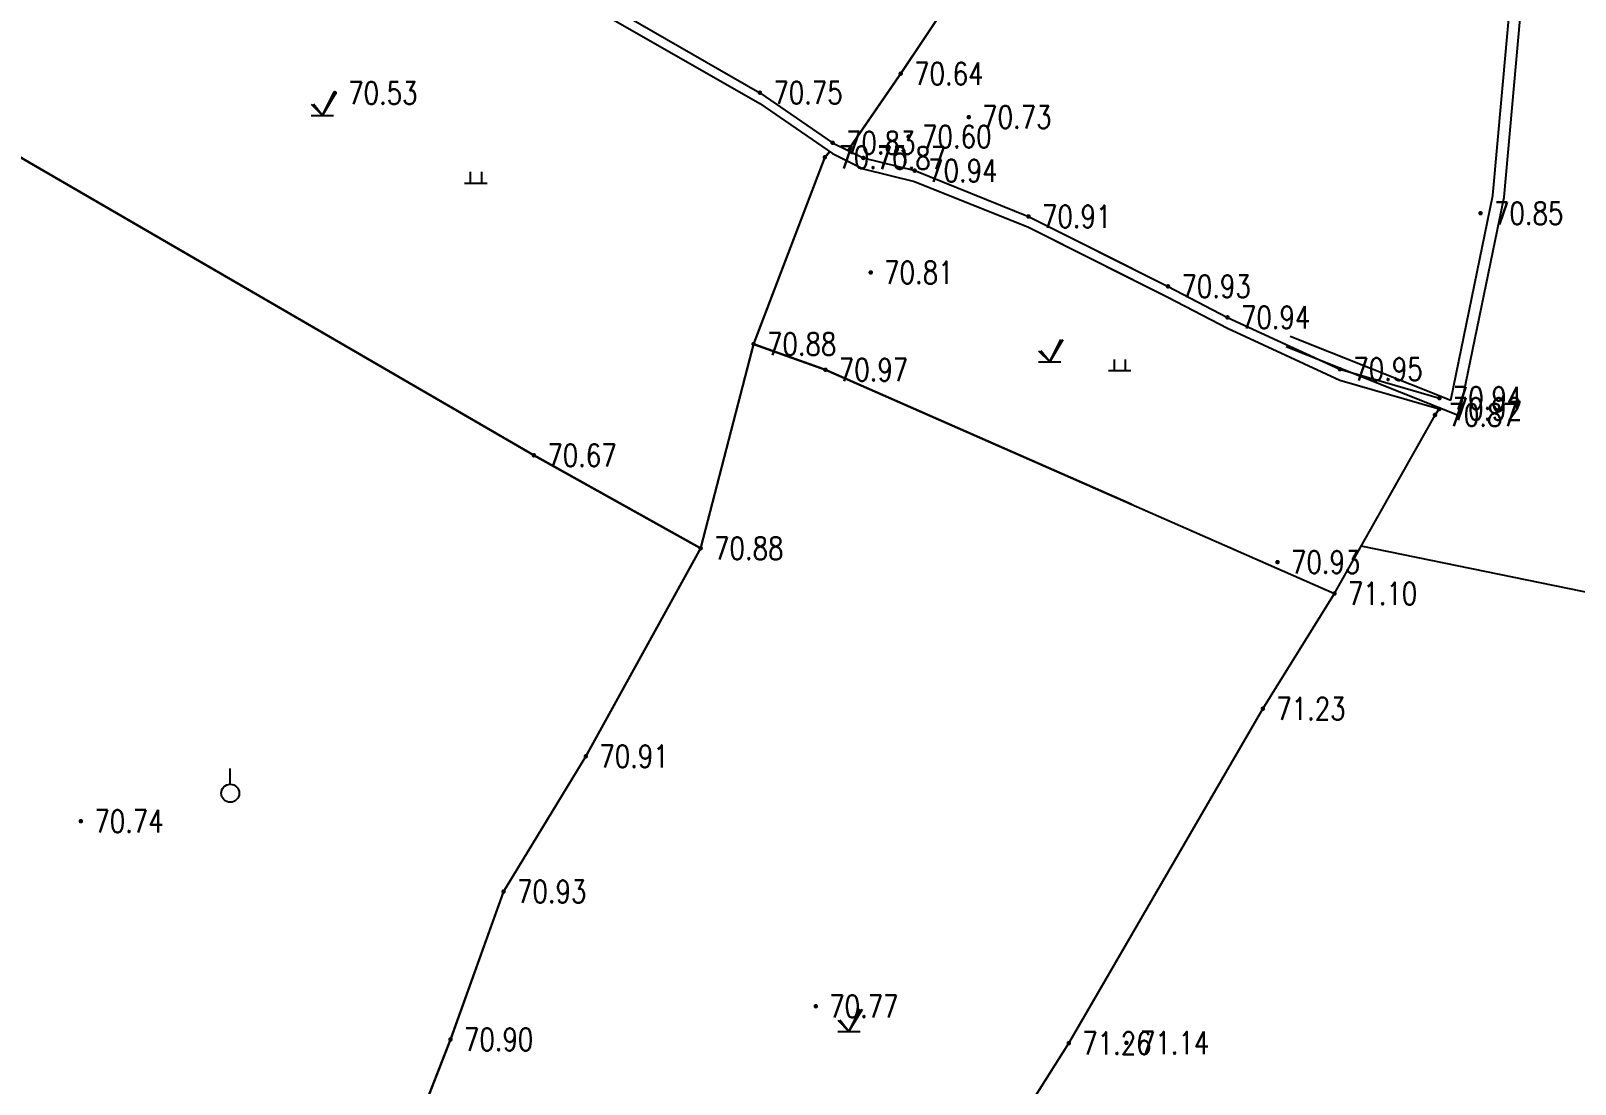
# Model space of a CAD drawing. Extents: x 10519 to 17598, y -625 to 2857.
# Drawn here: x 13966.5 to 14035.2, y 640.5 to 687.4 of the extents above; entities that cross this region are included whole.
import ezdxf
from ezdxf.enums import TextEntityAlignment as Align

# ---------------------------------------------------------------- set-up
doc = ezdxf.new("R2010")
doc.units = 0
doc.header["$MEASUREMENT"] = 0
doc.layers.get('0').update_dxf_attribs({"linetype": 'CONTINUOUS'})
for name, color, linetype in [('0000原地形', 252, 'CONTINUOUS'), ('ASSIST', 252, 'CONTINUOUS'), ('GCD', 224, 'CONTINUOUS')]:
    doc.layers.add(name, color=color, linetype=linetype)
doc.styles.add('HZ', font='txt8.shx', dxfattribs={"width": 0.8, "bigfont": 'hz.shx'})

# ---------------------------------------------------------------- blocks, each defined once
blk = doc.blocks.new('GC200')
at = {"linetype": 'Continuous', "const_width": 0.2, "flags": 128}
blk.add_lwpolyline([(-0.1, 0, 1), (0.1, 0, 1)], format="xyb", close=True, dxfattribs=at)
blk = doc.blocks.new('gc119')
for p, q in [((-1, 0), (1, 0)), ((-0.5, 1), (-0.5, 0)), ((0.5, 1), (0.5, 0))]:
    blk.add_line(p, q)
blk = doc.blocks.new('gc123')
for p, q in [((0, 0), (1.2, 2)), ((-1, 0), (1, 0)), ((0, 0), (-0.8, 1))]:
    blk.add_line(p, q)
blk = doc.blocks.new('gc125')
blk.add_line((0, 0.8), (0, 2.2))
blk.add_circle((0, 0), 0.8)

msp = doc.modelspace()

# ---------------------------------------------------------------- linework, layer by layer
at = {"layer": '0000原地形', "linetype": 'Continuous'}
for p, q in [((14016.452, 702.36, 70.715), (14005.164, 685.472, 70.715)), ((14016.452, 702.36, 70.715), (14005.164, 685.472, 70.715)), ((14031.526, 680.05, 70.86), (14032.488, 690.834, 70.86)), ((14032.022, 679.977, -28.295), (14032.984, 690.766, -28.295)), ((13991.766, 688.708, 69.082), (13998.898, 684.626, 69.082)), ((13991.766, 688.708, 69.082), (13998.898, 684.626, 69.082)), ((13991.762, 688.227, 70.922), (13998.894, 684.145, 70.922)), ((13991.762, 688.227, 70.922), (13998.894, 684.145, 70.922)), ((13988.838, 668.489, 70.877), (13957.797, 686.496, 70.877)), ((13988.838, 668.489, 70.877), (13957.797, 686.496, 70.877)), ((14005.164, 685.472, 70.715), (14002.817, 682.06, 70.715)), ((14005.164, 685.472, 70.715), (14002.817, 682.06, 70.715)), ((13998.898, 684.626, 69.082), (14002.134, 682.398, 69.082)), ((13998.898, 684.626, 69.082), (14002.134, 682.398, 69.082)), ((13998.894, 684.145, 70.922), (14002.13, 681.917, 70.922)), ((13998.894, 684.145, 70.922), (14002.13, 681.917, 70.922)), ((14002.006, 682.002, 70.922), (14001.79, 681.753, 70.922)), ((14002.006, 682.002, 70.922), (14001.79, 681.753, 70.922)), ((14002.13, 681.917, 70.922), (14003.496, 681.242, 70.922)), ((14002.13, 681.917, 70.922), (14003.496, 681.242, 70.922)), ((14002.134, 682.398, 69.082), (14003.5, 681.723, 69.082)), ((14002.134, 682.398, 69.082), (14003.5, 681.723, 69.082)), ((14001.79, 681.753, 70.922), (13998.616, 673.44, 70.922)), ((14001.79, 681.753, 70.922), (13998.616, 673.44, 70.922)), ((14003.496, 681.242, 70.922), (14005.785, 680.677, 70.922)), ((14003.496, 681.242, 70.922), (14005.785, 680.677, 70.922)), ((14003.5, 681.723, 69.082), (14005.789, 681.158, 69.082)), ((14003.5, 681.723, 69.082), (14005.789, 681.158, 69.082)), ((14005.789, 681.158, 69.082), (14010.853, 679.117, 69.082)), ((14005.789, 681.158, 69.082), (14010.853, 679.117, 69.082)), ((14005.785, 680.677, 70.922), (14010.849, 678.636, 70.922)), ((14005.785, 680.677, 70.922), (14010.849, 678.636, 70.922)), ((14029.646, 670.942, 70.86), (14031.526, 680.05, 70.86)), ((14030.015, 670.256, -28.295), (14032.022, 679.977, -28.295)), ((14010.853, 679.117, 69.082), (14017.062, 676.009, 69.082)), ((14010.853, 679.117, 69.082), (14017.062, 676.009, 69.082)), ((14010.849, 678.636, 70.922), (14017.058, 675.528, 70.922)), ((14010.849, 678.636, 70.922), (14017.058, 675.528, 70.922)), ((14017.062, 676.009, 69.082), (14019.71, 674.628, 69.082)), ((14017.062, 676.009, 69.082), (14019.71, 674.628, 69.082)), ((14017.058, 675.528, 70.922), (14019.706, 674.147, 70.922)), ((14017.058, 675.528, 70.922), (14019.706, 674.147, 70.922)), ((14019.71, 674.628, 69.082), (14024.711, 672.322, 69.082)), ((14019.71, 674.628, 69.082), (14024.711, 672.322, 69.082)), ((14019.706, 674.147, 70.922), (14024.707, 671.841, 70.922)), ((14019.706, 674.147, 70.922), (14024.707, 671.841, 70.922)), ((14022.504, 673.793, 70.86), (14029.646, 670.942, 70.86)), ((13998.616, 673.44, 70.877), (13996.26, 664.352, 70.877)), ((13998.616, 673.44, 70.877), (13996.26, 664.352, 70.877)), ((13998.616, 673.44, 70.922), (14001.813, 672.296, 70.922)), ((13998.616, 673.44, 70.922), (14001.813, 672.296, 70.922)), ((14022.319, 673.329, -28.295), (14030.015, 670.256, -28.295)), ((14001.813, 672.296, 70.922), (14024.471, 662.338, 70.922)), ((14001.813, 672.296, 70.922), (14024.471, 662.338, 70.922)), ((14024.711, 672.322, 69.082), (14029.141, 671.033, 69.082)), ((14024.711, 672.322, 69.082), (14029.141, 671.033, 69.082)), ((14024.707, 671.841, 70.922), (14029.137, 670.552, 70.922)), ((14024.707, 671.841, 70.922), (14029.137, 670.552, 70.922)), ((14024.471, 662.338), (14028.946, 670.283)), ((14024.471, 662.338), (14028.946, 670.283)), ((14028.946, 670.283), (14029.137, 670.552)), ((14028.946, 670.283), (14029.137, 670.552)), ((13996.26, 664.352, 70.877), (13988.838, 668.489, 70.877)), ((13996.26, 664.352, 70.877), (13988.838, 668.489, 70.877)), ((13996.26, 664.352, 70.877), (13991.152, 655.096, 70.877)), ((13996.26, 664.352, 70.877), (13991.152, 655.096, 70.877)), ((14040.954, 661.324, 71.167), (14025.654, 664.439, 71.167)), ((14021.281, 657.213), (14024.471, 662.338)), ((14021.281, 657.213), (14024.471, 662.338)), ((14024.471, 662.338), (14024.471, 662.338)), ((14024.471, 662.338), (14024.471, 662.338)), ((14012.645, 642.328), (14021.281, 657.213)), ((14012.645, 642.328), (14021.281, 657.213)), ((13991.152, 655.096, 70.877), (13987.49, 649.076, 70.877)), ((13991.152, 655.096, 70.877), (13987.49, 649.076, 70.877)), ((13987.49, 649.076, 70.877), (13985.126, 642.495, 70.877)), ((13987.49, 649.076, 70.877), (13985.126, 642.495, 70.877)), ((13985.126, 642.495, 70.877), (13981.713, 633.741, 70.877)), ((13985.126, 642.495, 70.877), (13981.713, 633.741, 70.877)), ((14011.173, 640.002), (14012.645, 642.328)), ((14011.173, 640.002), (14012.645, 642.328))]:
    msp.add_line(p, q, dxfattribs=at)
at = {"layer": '0000原地形'}
for p, q in [((13979.426, 683.611), (13979.926, 684.611)), ((13979.426, 683.611), (13979.926, 684.611)), ((13978.926, 684.111), (13979.426, 683.611)), ((13978.926, 684.111), (13979.426, 683.611)), ((13978.926, 683.611), (13979.926, 683.611)), ((13978.926, 683.611), (13979.926, 683.611)), ((13985.754, 680.599), (13986.754, 680.599)), ((13985.754, 680.599), (13986.754, 680.599)), ((13986.004, 681.099), (13986.004, 680.599)), ((13986.004, 681.099), (13986.004, 680.599)), ((13986.504, 681.099), (13986.504, 680.599)), ((13986.504, 681.099), (13986.504, 680.599)), ((14011.796, 672.643), (14012.296, 673.643)), ((14011.796, 672.643), (14012.296, 673.643)), ((14011.296, 673.143), (14011.796, 672.643)), ((14011.296, 673.143), (14011.796, 672.643)), ((14011.296, 672.643), (14012.296, 672.643)), ((14011.296, 672.643), (14012.296, 672.643)), ((14014.411, 672.26), (14015.411, 672.26)), ((14014.411, 672.26), (14015.411, 672.26)), ((14014.661, 672.76), (14014.661, 672.26)), ((14014.661, 672.76), (14014.661, 672.26)), ((14015.161, 672.76), (14015.161, 672.26)), ((14015.161, 672.76), (14015.161, 672.26)), ((13975.323, 653.85), (13975.323, 654.55)), ((13975.323, 653.85), (13975.323, 654.55)), ((14002.359, 643.346), (14002.859, 642.846)), ((14002.359, 643.346), (14002.859, 642.846)), ((14002.859, 642.846), (14003.359, 643.846)), ((14002.859, 642.846), (14003.359, 643.846)), ((14002.359, 642.846), (14003.359, 642.846)), ((14002.359, 642.846), (14003.359, 642.846))]:
    msp.add_line(p, q, dxfattribs=at)
msp.add_ellipse((13975.323, 653.45), major_axis=(0.283, 0.283), ratio=1, start_param=5.497787, end_param=11.780972, dxfattribs=at)
msp.add_ellipse((13975.323, 653.45), major_axis=(0.283, 0.283), ratio=1, start_param=5.497787, end_param=11.780972, dxfattribs=at)
at = {"layer": 'ASSIST', "color": 252, "flags": 128}
for points, elevation in [([(13915.269, 724.84), (13918.37, 724.22), (13926.185, 722.34), (13936.501, 719.435), (13946.859, 716.248), (13946.255, 711.51), (13951.633, 709.374), (13956.81, 707.349), (13961.107, 705.697), (13967.488, 702.643), (13970.207, 701.185), (13981.329, 694.652), (13987.385, 691.103), (13991.766, 688.708), (13998.898, 684.626), (14002.134, 682.398), (14003.5, 681.723), (14005.789, 681.158), (14010.853, 679.117), (14015.45, 676.816)], 69.082), ([(13915.265, 724.359), (13918.366, 723.739), (13926.181, 721.859), (13936.497, 718.954), (13946.324, 715.93), (13945.745, 711.265), (13951.629, 708.893), (13956.806, 706.868), (13961.103, 705.216), (13967.484, 702.162), (13970.203, 700.704), (13981.325, 694.171), (13987.381, 690.622), (13991.762, 688.227), (13998.894, 684.145), (14002.13, 681.917), (14003.496, 681.242), (14005.785, 680.677), (14010.849, 678.636), (14015.45, 676.333)], 70.922)]:
    msp.add_lwpolyline(points, dxfattribs=dict(at, elevation=elevation))
at = {"layer": 'ASSIST', "color": 252, "const_width": 0.1, "flags": 128}
for points, elevation in [([(14015.45, 700.86), (14005.164, 685.472), (14002.817, 682.06)], 70.715), ([(13998.616, 673.44), (13996.26, 664.352), (13988.838, 668.489), (13957.797, 686.496)], 70.877), ([(14002.006, 682.002), (14001.79, 681.753), (13998.616, 673.44), (14001.813, 672.296), (14015.45, 666.303)], 70.922), ([(13996.26, 664.352), (13991.152, 655.096), (13987.49, 649.076), (13985.126, 642.495), (13981.713, 633.741), (13977.569, 623.828), (13977.035, 621.547), (13980.97, 618.081)], 70.877)]:
    msp.add_lwpolyline(points, dxfattribs=dict(at, elevation=elevation))
msp.add_lwpolyline([(14011.173, 640.002), (14012.645, 642.328), (14015.45, 647.162)], dxfattribs=at)

# ---------------------------------------------------------------- block references
at = {"layer": 'ASSIST', "color": 252}
ref = msp.add_blockref('GC200', (14005.164, 685.472, 70.644), dxfattribs=dict(at, xscale=0.5, yscale=0.5, zscale=0.5))
ref.add_attrib('height', '70.64', dxfattribs={"layer": 'GCD', "linetype": 'Continuous', "height": 1, "style": 'HZ', "width": 0.8}).set_placement((14005.764, 685.472, 70.644), align=Align.MIDDLE_LEFT)
at = {"layer": 'ASSIST', "color": 252, "xscale": 0.5, "yscale": 0.5}
for name, p in [('gc123', (13979.426, 683.611)), ('gc119', (13986.254, 680.599)), ('gc123', (14011.796, 672.643)), ('gc119', (14014.911, 672.26)), ('gc125', (13975.323, 653.45)), ('gc123', (14002.859, 642.846))]:
    msp.add_blockref(name, p, dxfattribs=at)
at = {"layer": 'ASSIST', "color": 252}
ref = msp.add_blockref('GC200', (13979.976, 684.611), dxfattribs=dict(at, xscale=0.5, yscale=0.5, zscale=0.5))
ref.add_attrib('height', '70.53', dxfattribs={"layer": 'GCD', "linetype": 'Continuous', "height": 1, "style": 'HZ', "width": 0.8}).set_placement((13980.576, 684.611), align=Align.MIDDLE_LEFT)
ref = msp.add_blockref('GC200', (13998.898, 684.626, 70.752), dxfattribs=dict(at, xscale=0.5, yscale=0.5, zscale=0.5))
ref.add_attrib('height', '70.75', dxfattribs={"layer": 'GCD', "linetype": 'Continuous', "height": 1, "style": 'HZ', "width": 0.8}).set_placement((13999.498, 684.626, 70.752), align=Align.MIDDLE_LEFT)
ref = msp.add_blockref('GC200', (14008.193, 683.54, 70.728), dxfattribs=dict(at, xscale=0.5, yscale=0.5, zscale=0.5))
ref.add_attrib('height', '70.73', dxfattribs={"layer": 'GCD', "linetype": 'Continuous', "height": 1, "style": 'HZ', "width": 0.8}).set_placement((14008.793, 683.54, 70.728), align=Align.MIDDLE_LEFT)
ref = msp.add_blockref('GC200', (14005.789, 681.158, 70.935), dxfattribs=dict(at, xscale=0.5, yscale=0.5, zscale=0.5))
ref.add_attrib('height', '70.94', dxfattribs={"layer": 'GCD', "linetype": 'Continuous', "height": 1, "style": 'HZ', "width": 0.8}).set_placement((14006.389, 681.158, 70.935), align=Align.MIDDLE_LEFT)
ref = msp.add_blockref('GC200', (14010.853, 679.117, 70.905), dxfattribs=dict(at, xscale=0.5, yscale=0.5, zscale=0.5))
ref.add_attrib('height', '70.91', dxfattribs={"layer": 'GCD', "linetype": 'Continuous', "height": 1, "style": 'HZ', "width": 0.8}).set_placement((14011.453, 679.117, 70.905), align=Align.MIDDLE_LEFT)
ref = msp.add_blockref('GC200', (14003.829, 676.625, 70.81), dxfattribs=dict(at, xscale=0.5, yscale=0.5, zscale=0.5))
ref.add_attrib('height', '70.81', dxfattribs={"layer": 'GCD', "linetype": 'Continuous', "height": 1, "style": 'HZ', "width": 0.8}).set_placement((14004.429, 676.625, 70.81), align=Align.MIDDLE_LEFT)
ref = msp.add_blockref('GC200', (14017.062, 676.009, 70.929), dxfattribs=dict(at, xscale=0.5, yscale=0.5, zscale=0.5))
ref.add_attrib('height', '70.93', dxfattribs={"layer": 'GCD', "linetype": 'Continuous', "height": 1, "style": 'HZ', "width": 0.8}).set_placement((14017.662, 676.009, 70.929), align=Align.MIDDLE_LEFT)
ref = msp.add_blockref('GC200', (14001.813, 672.296, 70.972), dxfattribs=dict(at, xscale=0.5, yscale=0.5, zscale=0.5))
ref.add_attrib('height', '70.97', dxfattribs={"layer": 'GCD', "linetype": 'Continuous', "height": 1, "style": 'HZ', "width": 0.8}).set_placement((14002.413, 672.296, 70.972), align=Align.MIDDLE_LEFT)
ref = msp.add_blockref('GC200', (13988.838, 668.489, 70.668), dxfattribs=dict(at, xscale=0.5, yscale=0.5, zscale=0.5))
ref.add_attrib('height', '70.67', dxfattribs={"layer": 'GCD', "linetype": 'Continuous', "height": 1, "style": 'HZ', "width": 0.8}).set_placement((13989.438, 668.489, 70.668), align=Align.MIDDLE_LEFT)
ref = msp.add_blockref('GC200', (13996.26, 664.352, 70.879), dxfattribs=dict(at, xscale=0.5, yscale=0.5, zscale=0.5))
ref.add_attrib('height', '70.88', dxfattribs={"layer": 'GCD', "linetype": 'Continuous', "height": 1, "style": 'HZ', "width": 0.8}).set_placement((13996.86, 664.352, 70.879), align=Align.MIDDLE_LEFT)
ref = msp.add_blockref('GC200', (13991.152, 655.096, 70.911), dxfattribs=dict(at, xscale=0.5, yscale=0.5, zscale=0.5))
ref.add_attrib('height', '70.91', dxfattribs={"layer": 'GCD', "linetype": 'Continuous', "height": 1, "style": 'HZ', "width": 0.8}).set_placement((13991.752, 655.096, 70.911), align=Align.MIDDLE_LEFT)
ref = msp.add_blockref('GC200', (13968.676, 652.206, 70.744), dxfattribs=dict(at, xscale=0.5, yscale=0.5, zscale=0.5))
ref.add_attrib('height', '70.74', dxfattribs={"layer": 'GCD', "linetype": 'Continuous', "height": 1, "style": 'HZ', "width": 0.8}).set_placement((13969.276, 652.206, 70.744), align=Align.MIDDLE_LEFT)
ref = msp.add_blockref('GC200', (13987.49, 649.076, 70.931), dxfattribs=dict(at, xscale=0.5, yscale=0.5, zscale=0.5))
ref.add_attrib('height', '70.93', dxfattribs={"layer": 'GCD', "linetype": 'Continuous', "height": 1, "style": 'HZ', "width": 0.8}).set_placement((13988.09, 649.076, 70.931), align=Align.MIDDLE_LEFT)
ref = msp.add_blockref('GC200', (14001.385, 643.971, 70.772), dxfattribs=dict(at, xscale=0.5, yscale=0.5, zscale=0.5))
ref.add_attrib('height', '70.77', dxfattribs={"layer": 'GCD', "linetype": 'Continuous', "height": 1, "style": 'HZ', "width": 0.8}).set_placement((14001.985, 643.971, 70.772), align=Align.MIDDLE_LEFT)
ref = msp.add_blockref('GC200', (13985.126, 642.495, 70.901), dxfattribs=dict(at, xscale=0.5, yscale=0.5, zscale=0.5))
ref.add_attrib('height', '70.90', dxfattribs={"layer": 'GCD', "linetype": 'Continuous', "height": 1, "style": 'HZ', "width": 0.8}).set_placement((13985.726, 642.495, 70.901), align=Align.MIDDLE_LEFT)
ref = msp.add_blockref('GC200', (14012.645, 642.328, 71.257), dxfattribs=dict(at, xscale=0.5, yscale=0.5, zscale=0.5))
ref.add_attrib('height', '71.26', dxfattribs={"layer": 'GCD', "linetype": 'Continuous', "height": 1, "style": 'HZ', "width": 0.8}).set_placement((14013.245, 642.328, 71.257), align=Align.MIDDLE_LEFT)
ref = msp.add_blockref('GC200', (14015.213, 642.343, 71.144), dxfattribs=dict(at, xscale=0.5, yscale=0.5, zscale=0.5))
ref.add_attrib('height', '71.14', dxfattribs={"layer": 'GCD', "linetype": 'Continuous', "height": 1, "style": 'HZ', "width": 0.8}).set_placement((14015.813, 642.343, 71.144), align=Align.MIDDLE_LEFT)
at = {"layer": 'GCD', "linetype": 'Continuous'}
ref = msp.add_blockref('GC200', (14005.164, 685.472, 70.644), dxfattribs=dict(at, xscale=0.5, yscale=0.5, zscale=0.5))
ref.add_attrib('height', '70.64', dxfattribs={"linetype": 'Continuous', "height": 1, "style": 'HZ', "width": 0.8}).set_placement((14005.764, 685.472, 70.644), align=Align.MIDDLE_LEFT)
ref = msp.add_blockref('GC200', (14005.164, 685.472, 70.644), dxfattribs=dict(at, xscale=0.5, yscale=0.5, zscale=0.5))
ref.add_attrib('height', '70.64', dxfattribs={"linetype": 'Continuous', "height": 1, "style": 'HZ', "width": 0.8}).set_placement((14005.764, 685.472, 70.644), align=Align.MIDDLE_LEFT)
ref = msp.add_blockref('GC200', (13979.976, 684.611), dxfattribs=dict(at, xscale=0.5, yscale=0.5, zscale=0.5))
ref.add_attrib('height', '70.53', dxfattribs={"linetype": 'Continuous', "height": 1, "style": 'HZ', "width": 0.8}).set_placement((13980.576, 684.611), align=Align.MIDDLE_LEFT)
ref = msp.add_blockref('GC200', (13979.976, 684.611), dxfattribs=dict(at, xscale=0.5, yscale=0.5, zscale=0.5))
ref.add_attrib('height', '70.53', dxfattribs={"linetype": 'Continuous', "height": 1, "style": 'HZ', "width": 0.8}).set_placement((13980.576, 684.611), align=Align.MIDDLE_LEFT)
ref = msp.add_blockref('GC200', (13998.898, 684.626, 70.752), dxfattribs=dict(at, xscale=0.5, yscale=0.5, zscale=0.5))
ref.add_attrib('height', '70.75', dxfattribs={"linetype": 'Continuous', "height": 1, "style": 'HZ', "width": 0.8}).set_placement((13999.498, 684.626, 70.752), align=Align.MIDDLE_LEFT)
ref = msp.add_blockref('GC200', (13998.898, 684.626, 70.752), dxfattribs=dict(at, xscale=0.5, yscale=0.5, zscale=0.5))
ref.add_attrib('height', '70.75', dxfattribs={"linetype": 'Continuous', "height": 1, "style": 'HZ', "width": 0.8}).set_placement((13999.498, 684.626, 70.752), align=Align.MIDDLE_LEFT)
ref = msp.add_blockref('GC200', (14008.193, 683.54, 70.728), dxfattribs=dict(at, xscale=0.5, yscale=0.5, zscale=0.5))
ref.add_attrib('height', '70.73', dxfattribs={"linetype": 'Continuous', "height": 1, "style": 'HZ', "width": 0.8}).set_placement((14008.793, 683.54, 70.728), align=Align.MIDDLE_LEFT)
ref = msp.add_blockref('GC200', (14008.193, 683.54, 70.728), dxfattribs=dict(at, xscale=0.5, yscale=0.5, zscale=0.5))
ref.add_attrib('height', '70.73', dxfattribs={"linetype": 'Continuous', "height": 1, "style": 'HZ', "width": 0.8}).set_placement((14008.793, 683.54, 70.728), align=Align.MIDDLE_LEFT)
ref = msp.add_blockref('GC200', (14002.134, 682.398, 70.831), dxfattribs=dict(at, xscale=0.5, yscale=0.5, zscale=0.5))
ref.add_attrib('height', '70.83', dxfattribs={"linetype": 'Continuous', "height": 1, "style": 'HZ', "width": 0.8}).set_placement((14002.734, 682.398, 70.831), align=Align.MIDDLE_LEFT)
ref = msp.add_blockref('GC200', (14002.134, 682.398, 70.831), dxfattribs=dict(at, xscale=0.5, yscale=0.5, zscale=0.5))
ref.add_attrib('height', '70.83', dxfattribs={"linetype": 'Continuous', "height": 1, "style": 'HZ', "width": 0.8}).set_placement((14002.734, 682.398, 70.831), align=Align.MIDDLE_LEFT)
ref = msp.add_blockref('GC200', (14005.519, 682.67, 70.6), dxfattribs=dict(at, xscale=0.5, yscale=0.5, zscale=0.5))
ref.add_attrib('height', '70.60', dxfattribs={"linetype": 'Continuous', "height": 1, "style": 'HZ', "width": 0.8}).set_placement((14006.119, 682.67, 70.6), align=Align.MIDDLE_LEFT)
ref = msp.add_blockref('GC200', (14005.519, 682.67, 70.6), dxfattribs=dict(at, xscale=0.5, yscale=0.5, zscale=0.5))
ref.add_attrib('height', '70.60', dxfattribs={"linetype": 'Continuous', "height": 1, "style": 'HZ', "width": 0.8}).set_placement((14006.119, 682.67, 70.6), align=Align.MIDDLE_LEFT)
ref = msp.add_blockref('GC200', (14001.79, 681.753, 70.75), dxfattribs=dict(at, xscale=0.5, yscale=0.5, zscale=0.5))
ref.add_attrib('height', '70.75', dxfattribs={"linetype": 'Continuous', "height": 1, "style": 'HZ', "width": 0.8}).set_placement((14002.39, 681.753, 70.75), align=Align.MIDDLE_LEFT)
ref = msp.add_blockref('GC200', (14001.79, 681.753, 70.75), dxfattribs=dict(at, xscale=0.5, yscale=0.5, zscale=0.5))
ref.add_attrib('height', '70.75', dxfattribs={"linetype": 'Continuous', "height": 1, "style": 'HZ', "width": 0.8}).set_placement((14002.39, 681.753, 70.75), align=Align.MIDDLE_LEFT)
ref = msp.add_blockref('GC200', (14003.5, 681.723, 70.87), dxfattribs=dict(at, xscale=0.5, yscale=0.5, zscale=0.5))
ref.add_attrib('height', '70.87', dxfattribs={"linetype": 'Continuous', "height": 1, "style": 'HZ', "width": 0.8}).set_placement((14004.1, 681.723, 70.87), align=Align.MIDDLE_LEFT)
ref = msp.add_blockref('GC200', (14003.5, 681.723, 70.87), dxfattribs=dict(at, xscale=0.5, yscale=0.5, zscale=0.5))
ref.add_attrib('height', '70.87', dxfattribs={"linetype": 'Continuous', "height": 1, "style": 'HZ', "width": 0.8}).set_placement((14004.1, 681.723, 70.87), align=Align.MIDDLE_LEFT)
ref = msp.add_blockref('GC200', (14005.789, 681.158, 70.935), dxfattribs=dict(at, xscale=0.5, yscale=0.5, zscale=0.5))
ref.add_attrib('height', '70.94', dxfattribs={"linetype": 'Continuous', "height": 1, "style": 'HZ', "width": 0.8}).set_placement((14006.389, 681.158, 70.935), align=Align.MIDDLE_LEFT)
ref = msp.add_blockref('GC200', (14005.789, 681.158, 70.935), dxfattribs=dict(at, xscale=0.5, yscale=0.5, zscale=0.5))
ref.add_attrib('height', '70.94', dxfattribs={"linetype": 'Continuous', "height": 1, "style": 'HZ', "width": 0.8}).set_placement((14006.389, 681.158, 70.935), align=Align.MIDDLE_LEFT)
ref = msp.add_blockref('GC200', (14030.974, 679.262, 70.848), dxfattribs=dict(at, xscale=0.5, yscale=0.5, zscale=0.5))
ref.add_attrib('height', '70.85', dxfattribs={"linetype": 'Continuous', "height": 1, "style": 'HZ', "width": 0.8}).set_placement((14031.574, 679.262, 70.848), align=Align.MIDDLE_LEFT)
ref = msp.add_blockref('GC200', (14030.974, 679.262, 70.848), dxfattribs=dict(at, xscale=0.5, yscale=0.5, zscale=0.5))
ref.add_attrib('height', '70.85', dxfattribs={"linetype": 'Continuous', "height": 1, "style": 'HZ', "width": 0.8}).set_placement((14031.574, 679.262, 70.848), align=Align.MIDDLE_LEFT)
ref = msp.add_blockref('GC200', (14010.853, 679.117, 70.905), dxfattribs=dict(at, xscale=0.5, yscale=0.5, zscale=0.5))
ref.add_attrib('height', '70.91', dxfattribs={"linetype": 'Continuous', "height": 1, "style": 'HZ', "width": 0.8}).set_placement((14011.453, 679.117, 70.905), align=Align.MIDDLE_LEFT)
ref = msp.add_blockref('GC200', (14010.853, 679.117, 70.905), dxfattribs=dict(at, xscale=0.5, yscale=0.5, zscale=0.5))
ref.add_attrib('height', '70.91', dxfattribs={"linetype": 'Continuous', "height": 1, "style": 'HZ', "width": 0.8}).set_placement((14011.453, 679.117, 70.905), align=Align.MIDDLE_LEFT)
ref = msp.add_blockref('GC200', (14003.829, 676.625, 70.81), dxfattribs=dict(at, xscale=0.5, yscale=0.5, zscale=0.5))
ref.add_attrib('height', '70.81', dxfattribs={"linetype": 'Continuous', "height": 1, "style": 'HZ', "width": 0.8}).set_placement((14004.429, 676.625, 70.81), align=Align.MIDDLE_LEFT)
ref = msp.add_blockref('GC200', (14003.829, 676.625, 70.81), dxfattribs=dict(at, xscale=0.5, yscale=0.5, zscale=0.5))
ref.add_attrib('height', '70.81', dxfattribs={"linetype": 'Continuous', "height": 1, "style": 'HZ', "width": 0.8}).set_placement((14004.429, 676.625, 70.81), align=Align.MIDDLE_LEFT)
ref = msp.add_blockref('GC200', (14017.062, 676.009, 70.929), dxfattribs=dict(at, xscale=0.5, yscale=0.5, zscale=0.5))
ref.add_attrib('height', '70.93', dxfattribs={"linetype": 'Continuous', "height": 1, "style": 'HZ', "width": 0.8}).set_placement((14017.662, 676.009, 70.929), align=Align.MIDDLE_LEFT)
ref = msp.add_blockref('GC200', (14017.062, 676.009, 70.929), dxfattribs=dict(at, xscale=0.5, yscale=0.5, zscale=0.5))
ref.add_attrib('height', '70.93', dxfattribs={"linetype": 'Continuous', "height": 1, "style": 'HZ', "width": 0.8}).set_placement((14017.662, 676.009, 70.929), align=Align.MIDDLE_LEFT)
ref = msp.add_blockref('GC200', (14019.71, 674.628, 70.941), dxfattribs=dict(at, xscale=0.5, yscale=0.5, zscale=0.5))
ref.add_attrib('height', '70.94', dxfattribs={"linetype": 'Continuous', "height": 1, "style": 'HZ', "width": 0.8}).set_placement((14020.31, 674.628, 70.941), align=Align.MIDDLE_LEFT)
ref = msp.add_blockref('GC200', (14019.71, 674.628, 70.941), dxfattribs=dict(at, xscale=0.5, yscale=0.5, zscale=0.5))
ref.add_attrib('height', '70.94', dxfattribs={"linetype": 'Continuous', "height": 1, "style": 'HZ', "width": 0.8}).set_placement((14020.31, 674.628, 70.941), align=Align.MIDDLE_LEFT)
ref = msp.add_blockref('GC200', (13998.616, 673.44, 70.877), dxfattribs=dict(at, xscale=0.5, yscale=0.5, zscale=0.5))
ref.add_attrib('height', '70.88', dxfattribs={"linetype": 'Continuous', "height": 1, "style": 'HZ', "width": 0.8}).set_placement((13999.216, 673.44, 70.877), align=Align.MIDDLE_LEFT)
ref = msp.add_blockref('GC200', (13998.616, 673.44, 70.877), dxfattribs=dict(at, xscale=0.5, yscale=0.5, zscale=0.5))
ref.add_attrib('height', '70.88', dxfattribs={"linetype": 'Continuous', "height": 1, "style": 'HZ', "width": 0.8}).set_placement((13999.216, 673.44, 70.877), align=Align.MIDDLE_LEFT)
ref = msp.add_blockref('GC200', (14001.813, 672.296, 70.972), dxfattribs=dict(at, xscale=0.5, yscale=0.5, zscale=0.5))
ref.add_attrib('height', '70.97', dxfattribs={"linetype": 'Continuous', "height": 1, "style": 'HZ', "width": 0.8}).set_placement((14002.413, 672.296, 70.972), align=Align.MIDDLE_LEFT)
ref = msp.add_blockref('GC200', (14001.813, 672.296, 70.972), dxfattribs=dict(at, xscale=0.5, yscale=0.5, zscale=0.5))
ref.add_attrib('height', '70.97', dxfattribs={"linetype": 'Continuous', "height": 1, "style": 'HZ', "width": 0.8}).set_placement((14002.413, 672.296, 70.972), align=Align.MIDDLE_LEFT)
ref = msp.add_blockref('GC200', (14024.711, 672.322, 70.947), dxfattribs=dict(at, xscale=0.5, yscale=0.5, zscale=0.5))
ref.add_attrib('height', '70.95', dxfattribs={"linetype": 'Continuous', "height": 1, "style": 'HZ', "width": 0.8}).set_placement((14025.311, 672.322, 70.947), align=Align.MIDDLE_LEFT)
ref = msp.add_blockref('GC200', (14024.711, 672.322, 70.947), dxfattribs=dict(at, xscale=0.5, yscale=0.5, zscale=0.5))
ref.add_attrib('height', '70.95', dxfattribs={"linetype": 'Continuous', "height": 1, "style": 'HZ', "width": 0.8}).set_placement((14025.311, 672.322, 70.947), align=Align.MIDDLE_LEFT)
ref = msp.add_blockref('GC200', (14029.141, 671.033, 70.937), dxfattribs=dict(at, xscale=0.5, yscale=0.5, zscale=0.5))
ref.add_attrib('height', '70.94', dxfattribs={"linetype": 'Continuous', "height": 1, "style": 'HZ', "width": 0.8}).set_placement((14029.741, 671.033, 70.937), align=Align.MIDDLE_LEFT)
ref = msp.add_blockref('GC200', (14029.141, 671.033, 70.937), dxfattribs=dict(at, xscale=0.5, yscale=0.5, zscale=0.5))
ref.add_attrib('height', '70.94', dxfattribs={"linetype": 'Continuous', "height": 1, "style": 'HZ', "width": 0.8}).set_placement((14029.741, 671.033, 70.937), align=Align.MIDDLE_LEFT)
ref = msp.add_blockref('GC200', (14029.137, 670.552, 70.922), dxfattribs=dict(at, xscale=0.5, yscale=0.5, zscale=0.5))
ref.add_attrib('height', '70.92', dxfattribs={"linetype": 'Continuous', "height": 1, "style": 'HZ', "width": 0.8}).set_placement((14029.737, 670.552, 70.922), align=Align.MIDDLE_LEFT)
ref = msp.add_blockref('GC200', (14029.137, 670.552, 70.922), dxfattribs=dict(at, xscale=0.5, yscale=0.5, zscale=0.5))
ref.add_attrib('height', '70.92', dxfattribs={"linetype": 'Continuous', "height": 1, "style": 'HZ', "width": 0.8}).set_placement((14029.737, 670.552, 70.922), align=Align.MIDDLE_LEFT)
ref = msp.add_blockref('GC200', (14028.946, 670.283, 70.872), dxfattribs=dict(at, xscale=0.5, yscale=0.5, zscale=0.5))
ref.add_attrib('height', '70.87', dxfattribs={"linetype": 'Continuous', "height": 1, "style": 'HZ', "width": 0.8}).set_placement((14029.546, 670.283, 70.872), align=Align.MIDDLE_LEFT)
ref = msp.add_blockref('GC200', (14028.946, 670.283, 70.872), dxfattribs=dict(at, xscale=0.5, yscale=0.5, zscale=0.5))
ref.add_attrib('height', '70.87', dxfattribs={"linetype": 'Continuous', "height": 1, "style": 'HZ', "width": 0.8}).set_placement((14029.546, 670.283, 70.872), align=Align.MIDDLE_LEFT)
ref = msp.add_blockref('GC200', (13988.838, 668.489, 70.668), dxfattribs=dict(at, xscale=0.5, yscale=0.5, zscale=0.5))
ref.add_attrib('height', '70.67', dxfattribs={"linetype": 'Continuous', "height": 1, "style": 'HZ', "width": 0.8}).set_placement((13989.438, 668.489, 70.668), align=Align.MIDDLE_LEFT)
ref = msp.add_blockref('GC200', (13988.838, 668.489, 70.668), dxfattribs=dict(at, xscale=0.5, yscale=0.5, zscale=0.5))
ref.add_attrib('height', '70.67', dxfattribs={"linetype": 'Continuous', "height": 1, "style": 'HZ', "width": 0.8}).set_placement((13989.438, 668.489, 70.668), align=Align.MIDDLE_LEFT)
ref = msp.add_blockref('GC200', (13996.26, 664.352, 70.879), dxfattribs=dict(at, xscale=0.5, yscale=0.5, zscale=0.5))
ref.add_attrib('height', '70.88', dxfattribs={"linetype": 'Continuous', "height": 1, "style": 'HZ', "width": 0.8}).set_placement((13996.86, 664.352, 70.879), align=Align.MIDDLE_LEFT)
ref = msp.add_blockref('GC200', (13996.26, 664.352, 70.879), dxfattribs=dict(at, xscale=0.5, yscale=0.5, zscale=0.5))
ref.add_attrib('height', '70.88', dxfattribs={"linetype": 'Continuous', "height": 1, "style": 'HZ', "width": 0.8}).set_placement((13996.86, 664.352, 70.879), align=Align.MIDDLE_LEFT)
ref = msp.add_blockref('GC200', (14021.935, 663.735, 70.931), dxfattribs=dict(at, xscale=0.5, yscale=0.5, zscale=0.5))
ref.add_attrib('height', '70.93', dxfattribs={"linetype": 'Continuous', "height": 1, "style": 'HZ', "width": 0.8}).set_placement((14022.535, 663.735, 70.931), align=Align.MIDDLE_LEFT)
ref = msp.add_blockref('GC200', (14021.935, 663.735, 70.931), dxfattribs=dict(at, xscale=0.5, yscale=0.5, zscale=0.5))
ref.add_attrib('height', '70.93', dxfattribs={"linetype": 'Continuous', "height": 1, "style": 'HZ', "width": 0.8}).set_placement((14022.535, 663.735, 70.931), align=Align.MIDDLE_LEFT)
ref = msp.add_blockref('GC200', (14024.471, 662.338, 71.099), dxfattribs=dict(at, xscale=0.5, yscale=0.5, zscale=0.5))
ref.add_attrib('height', '71.10', dxfattribs={"linetype": 'Continuous', "height": 1, "style": 'HZ', "width": 0.8}).set_placement((14025.071, 662.338, 71.099), align=Align.MIDDLE_LEFT)
ref = msp.add_blockref('GC200', (14024.471, 662.338, 71.099), dxfattribs=dict(at, xscale=0.5, yscale=0.5, zscale=0.5))
ref.add_attrib('height', '71.10', dxfattribs={"linetype": 'Continuous', "height": 1, "style": 'HZ', "width": 0.8}).set_placement((14025.071, 662.338, 71.099), align=Align.MIDDLE_LEFT)
ref = msp.add_blockref('GC200', (14021.281, 657.213, 71.231), dxfattribs=dict(at, xscale=0.5, yscale=0.5, zscale=0.5))
ref.add_attrib('height', '71.23', dxfattribs={"linetype": 'Continuous', "height": 1, "style": 'HZ', "width": 0.8}).set_placement((14021.881, 657.213, 71.231), align=Align.MIDDLE_LEFT)
ref = msp.add_blockref('GC200', (14021.281, 657.213, 71.231), dxfattribs=dict(at, xscale=0.5, yscale=0.5, zscale=0.5))
ref.add_attrib('height', '71.23', dxfattribs={"linetype": 'Continuous', "height": 1, "style": 'HZ', "width": 0.8}).set_placement((14021.881, 657.213, 71.231), align=Align.MIDDLE_LEFT)
ref = msp.add_blockref('GC200', (13991.152, 655.096, 70.911), dxfattribs=dict(at, xscale=0.5, yscale=0.5, zscale=0.5))
ref.add_attrib('height', '70.91', dxfattribs={"linetype": 'Continuous', "height": 1, "style": 'HZ', "width": 0.8}).set_placement((13991.752, 655.096, 70.911), align=Align.MIDDLE_LEFT)
ref = msp.add_blockref('GC200', (13991.152, 655.096, 70.911), dxfattribs=dict(at, xscale=0.5, yscale=0.5, zscale=0.5))
ref.add_attrib('height', '70.91', dxfattribs={"linetype": 'Continuous', "height": 1, "style": 'HZ', "width": 0.8}).set_placement((13991.752, 655.096, 70.911), align=Align.MIDDLE_LEFT)
ref = msp.add_blockref('GC200', (13968.676, 652.206, 70.744), dxfattribs=dict(at, xscale=0.5, yscale=0.5, zscale=0.5))
ref.add_attrib('height', '70.74', dxfattribs={"linetype": 'Continuous', "height": 1, "style": 'HZ', "width": 0.8}).set_placement((13969.276, 652.206, 70.744), align=Align.MIDDLE_LEFT)
ref = msp.add_blockref('GC200', (13968.676, 652.206, 70.744), dxfattribs=dict(at, xscale=0.5, yscale=0.5, zscale=0.5))
ref.add_attrib('height', '70.74', dxfattribs={"linetype": 'Continuous', "height": 1, "style": 'HZ', "width": 0.8}).set_placement((13969.276, 652.206, 70.744), align=Align.MIDDLE_LEFT)
ref = msp.add_blockref('GC200', (13987.49, 649.076, 70.931), dxfattribs=dict(at, xscale=0.5, yscale=0.5, zscale=0.5))
ref.add_attrib('height', '70.93', dxfattribs={"linetype": 'Continuous', "height": 1, "style": 'HZ', "width": 0.8}).set_placement((13988.09, 649.076, 70.931), align=Align.MIDDLE_LEFT)
ref = msp.add_blockref('GC200', (13987.49, 649.076, 70.931), dxfattribs=dict(at, xscale=0.5, yscale=0.5, zscale=0.5))
ref.add_attrib('height', '70.93', dxfattribs={"linetype": 'Continuous', "height": 1, "style": 'HZ', "width": 0.8}).set_placement((13988.09, 649.076, 70.931), align=Align.MIDDLE_LEFT)
ref = msp.add_blockref('GC200', (14001.385, 643.971, 70.772), dxfattribs=dict(at, xscale=0.5, yscale=0.5, zscale=0.5))
ref.add_attrib('height', '70.77', dxfattribs={"linetype": 'Continuous', "height": 1, "style": 'HZ', "width": 0.8}).set_placement((14001.985, 643.971, 70.772), align=Align.MIDDLE_LEFT)
ref = msp.add_blockref('GC200', (14001.385, 643.971, 70.772), dxfattribs=dict(at, xscale=0.5, yscale=0.5, zscale=0.5))
ref.add_attrib('height', '70.77', dxfattribs={"linetype": 'Continuous', "height": 1, "style": 'HZ', "width": 0.8}).set_placement((14001.985, 643.971, 70.772), align=Align.MIDDLE_LEFT)
ref = msp.add_blockref('GC200', (13985.126, 642.495, 70.901), dxfattribs=dict(at, xscale=0.5, yscale=0.5, zscale=0.5))
ref.add_attrib('height', '70.90', dxfattribs={"linetype": 'Continuous', "height": 1, "style": 'HZ', "width": 0.8}).set_placement((13985.726, 642.495, 70.901), align=Align.MIDDLE_LEFT)
ref = msp.add_blockref('GC200', (13985.126, 642.495, 70.901), dxfattribs=dict(at, xscale=0.5, yscale=0.5, zscale=0.5))
ref.add_attrib('height', '70.90', dxfattribs={"linetype": 'Continuous', "height": 1, "style": 'HZ', "width": 0.8}).set_placement((13985.726, 642.495, 70.901), align=Align.MIDDLE_LEFT)
ref = msp.add_blockref('GC200', (14012.645, 642.328, 71.257), dxfattribs=dict(at, xscale=0.5, yscale=0.5, zscale=0.5))
ref.add_attrib('height', '71.26', dxfattribs={"linetype": 'Continuous', "height": 1, "style": 'HZ', "width": 0.8}).set_placement((14013.245, 642.328, 71.257), align=Align.MIDDLE_LEFT)
ref = msp.add_blockref('GC200', (14012.645, 642.328, 71.257), dxfattribs=dict(at, xscale=0.5, yscale=0.5, zscale=0.5))
ref.add_attrib('height', '71.26', dxfattribs={"linetype": 'Continuous', "height": 1, "style": 'HZ', "width": 0.8}).set_placement((14013.245, 642.328, 71.257), align=Align.MIDDLE_LEFT)
ref = msp.add_blockref('GC200', (14015.213, 642.343, 71.144), dxfattribs=dict(at, xscale=0.5, yscale=0.5, zscale=0.5))
ref.add_attrib('height', '71.14', dxfattribs={"linetype": 'Continuous', "height": 1, "style": 'HZ', "width": 0.8}).set_placement((14015.813, 642.343, 71.144), align=Align.MIDDLE_LEFT)
ref = msp.add_blockref('GC200', (14015.213, 642.343, 71.144), dxfattribs=dict(at, xscale=0.5, yscale=0.5, zscale=0.5))
ref.add_attrib('height', '71.14', dxfattribs={"linetype": 'Continuous', "height": 1, "style": 'HZ', "width": 0.8}).set_placement((14015.813, 642.343, 71.144), align=Align.MIDDLE_LEFT)

doc.saveas('drawing.dxf')
